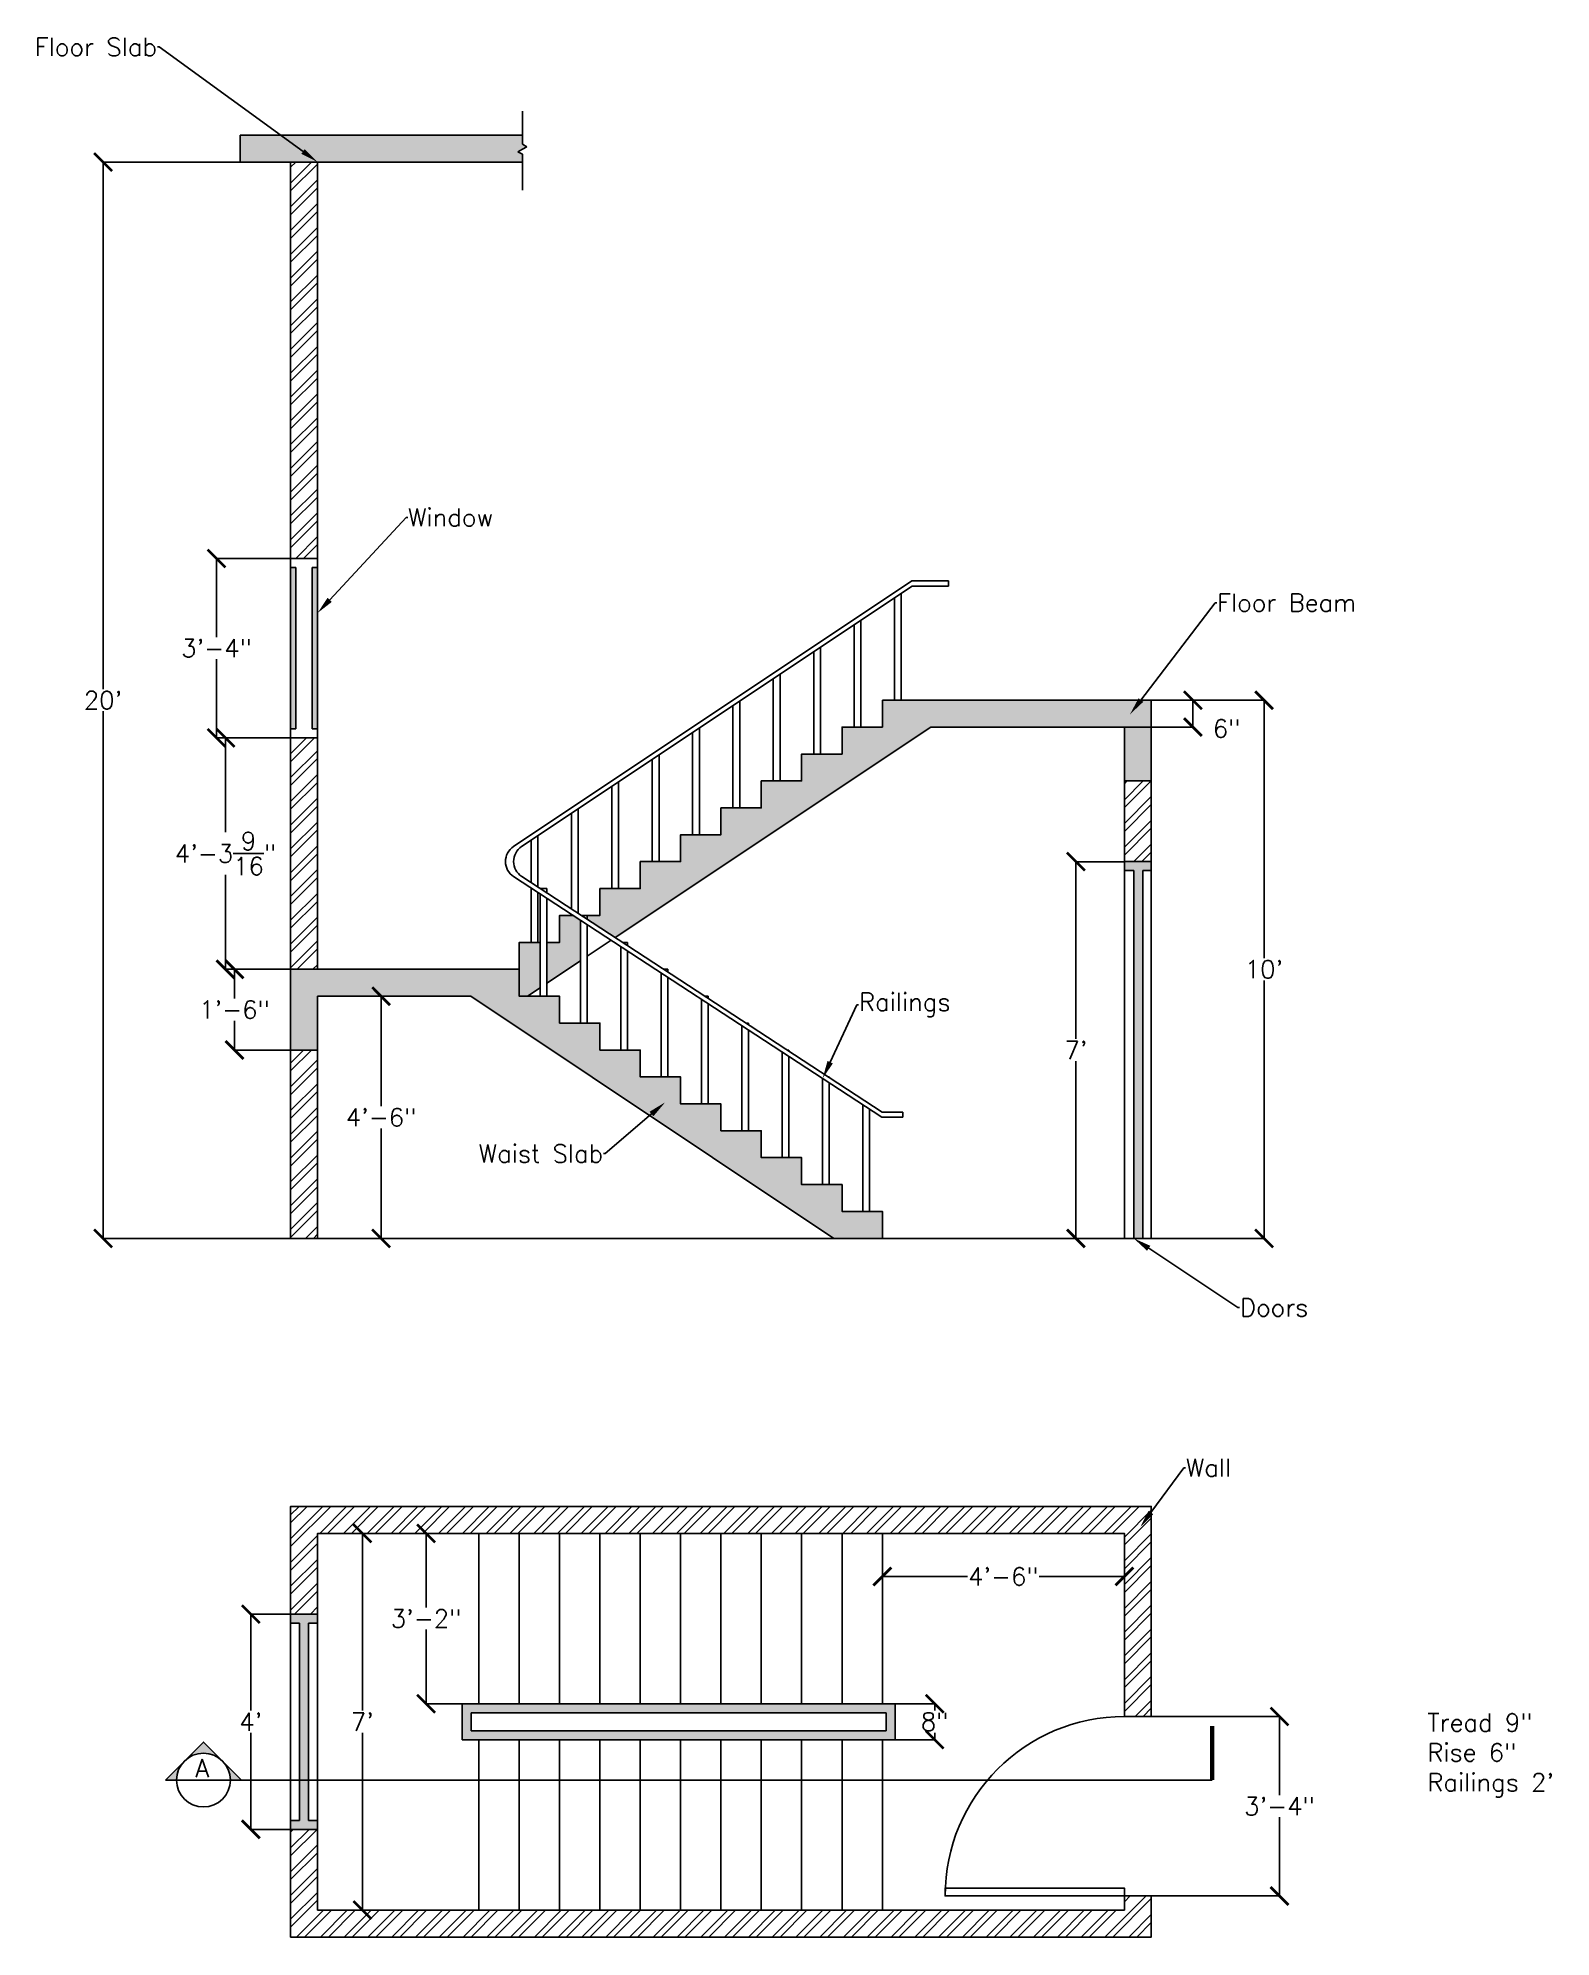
# Model space of a CAD drawing. Header units: inches. Extents: x -183 to 154, y -3 to 420.
import ezdxf
from ezdxf import colors
from ezdxf.entities.mleader import LeaderData, LeaderLine
from ezdxf.math import Vec2, Vec3

# ---------------------------------------------------------------- set-up
doc = ezdxf.new("R2010")
doc.units = ezdxf.units.IN
doc.header["$MEASUREMENT"] = 0
for name, color, linetype in [('Concrete', 3, 'Continuous'), ('Dim', 240, 'Continuous'), ('Leader', 30, 'Continuous'), ('Text', 65, 'Continuous'), ('Wall', 6, 'Continuous')]:
    doc.layers.add(name, color=color, linetype=linetype)
doc.styles.get("Standard").update_dxf_attribs({"font": 'simplex.shx', "height": 4})
doc.dimstyles.get("Standard").update_dxf_attribs({"dimtxt": 4, "dimasz": 4, "dimexe": 0.18, "dimexo": 0.0625, "dimgap": 0.09, "dimtad": 0, "dimtih": 1, "dimtoh": 1, "dimdec": 4, "dimzin": 0, "dimdsep": 46, "dimlunit": 4, "dimtxsty": 'Standard', "dimblk": 'ARCHTICK', "dimcen": 0.09, "dimadec": 0, "dimazin": 0, "dimtfac": 1, "dimtdec": 4, "dimtofl": 0, "dimtmove": 0, "dimatfit": 3, "dimfxl": 1, "dimtolj": 1, "dimtzin": 0, "dimarcsym": 0})

# ---------------------------------------------------------------- blocks, each defined once
blk = doc.blocks.new('*U2')
for p, q in [((0, 0), (0, -6)), ((40, 0), (40, -6))]:
    blk.add_line(p, q)
blk.add_lwpolyline([(0, 0), (0, 40), (1.75, 40), (1.75, 0)], close=True)
blk.add_arc((0, 0), 40, 0, 90)
blk = doc.blocks.new('_ArchTick')
at = {"color": 0, "linetype": 'ByBlock', "const_width": 0.15}
blk.add_lwpolyline([(-0.5, -0.5), (0.5, 0.5)], dxfattribs=at)
blk = doc.blocks.new('*D6')
at = {"layer": 'Defpoints', "color": 0, "transparency": 16777216}
for p in [(-120.67, 86.66), (-120.67, 2.66), (-110.66, 2.66)]:
    blk.add_point(p, dxfattribs=at)
at = {"layer": 'Dim', "color": 0, "lineweight": -2, "transparency": 16777216}
for p, q in [((-120.6, 86.66), (-110.48, 86.66)), ((-110.66, 86.66), (-110.66, 47.13)), ((-110.66, 2.66), (-110.66, 42.19)), ((-120.6, 2.66), (-110.48, 2.66))]:
    blk.add_line(p, q, dxfattribs=at)
at = {"layer": 'Dim', "color": 0, "lineweight": -2, "transparency": 16777216, "xscale": 4, "yscale": 4, "zscale": 4}
for p, rotation in [((-110.66, 86.66), 90), ((-110.66, 2.66), 270)]:
    blk.add_blockref('_ArchTick', p, dxfattribs=dict(at, rotation=rotation))
at = {"layer": 'Dim', "color": 0, "transparency": 16777216, "insert": (-110.66, 44.66), "char_height": 4, "attachment_point": 5}
blk.add_mtext("\\A1;7'", dxfattribs=at)
blk = doc.blocks.new('*D7')
at = {"layer": 'Defpoints', "color": 0, "transparency": 16777216}
for p in [(5.33, 86.66), (59.33, 86.66), (5.33, 77.05)]:
    blk.add_point(p, dxfattribs=at)
at = {"layer": 'Dim', "color": 0, "lineweight": -2, "transparency": 16777216}
for p, q in [((5.33, 86.59), (5.33, 76.87)), ((59.33, 86.59), (59.33, 76.87)), ((5.33, 77.05), (24.34, 77.05)), ((59.33, 77.05), (40.33, 77.05))]:
    blk.add_line(p, q, dxfattribs=at)
at = {"layer": 'Dim', "color": 0, "lineweight": -2, "transparency": 16777216, "xscale": 4, "yscale": 4, "zscale": 4, "rotation": 180}
blk.add_blockref('_ArchTick', (5.33, 77.05), dxfattribs=at)
at = {"layer": 'Dim', "color": 0, "lineweight": -2, "transparency": 16777216, "xscale": 4, "yscale": 4, "zscale": 4}
blk.add_blockref('_ArchTick', (59.33, 77.05), dxfattribs=at)
at = {"layer": 'Dim', "color": 0, "transparency": 16777216, "insert": (32.33, 77.05), "char_height": 4, "attachment_point": 5}
blk.add_mtext('\\A1;4\'-6"', dxfattribs=at)
blk = doc.blocks.new('*D8')
at = {"layer": 'Defpoints', "color": 0, "transparency": 16777216}
for p in [(65.33, 45.82), (93.92, 45.82), (65.33, 5.82)]:
    blk.add_point(p, dxfattribs=at)
at = {"layer": 'Dim', "color": 0, "lineweight": -2, "transparency": 16777216}
for p, q in [((65.4, 45.82), (94.1, 45.82)), ((93.92, 45.82), (93.92, 28.29)), ((93.92, 5.82), (93.92, 23.35)), ((65.4, 5.82), (94.1, 5.82))]:
    blk.add_line(p, q, dxfattribs=at)
at = {"layer": 'Dim', "color": 0, "lineweight": -2, "transparency": 16777216, "xscale": 4, "yscale": 4, "zscale": 4}
for p, rotation in [((93.92, 45.82), 90), ((93.92, 5.82), 270)]:
    blk.add_blockref('_ArchTick', p, dxfattribs=dict(at, rotation=rotation))
at = {"layer": 'Dim', "color": 0, "transparency": 16777216, "insert": (93.92, 25.82), "char_height": 4, "attachment_point": 5}
blk.add_mtext('\\A1;3\'-4"', dxfattribs=at)
blk = doc.blocks.new('*D9')
at = {"layer": 'Defpoints', "color": 0, "transparency": 16777216}
for p in [(8.17, 48.66), (8.17, 40.66), (17.01, 40.66)]:
    blk.add_point(p, dxfattribs=at)
at = {"layer": 'Dim', "color": 0, "lineweight": -2, "transparency": 16777216}
for p, q in [((8.24, 48.66), (17.19, 48.66)), ((17.01, 48.66), (17.01, 47.13)), ((8.24, 40.66), (17.19, 40.66)), ((17.01, 40.66), (17.01, 42.19))]:
    blk.add_line(p, q, dxfattribs=at)
at = {"layer": 'Dim', "color": 0, "lineweight": -2, "transparency": 16777216, "xscale": 4, "yscale": 4, "zscale": 4}
for p, rotation in [((17.01, 48.66), 90), ((17.01, 40.66), 270)]:
    blk.add_blockref('_ArchTick', p, dxfattribs=dict(at, rotation=rotation))
at = {"layer": 'Dim', "color": 0, "transparency": 16777216, "insert": (17.01, 44.66), "char_height": 4, "attachment_point": 5}
blk.add_mtext('\\A1;8"', dxfattribs=at)
blk = doc.blocks.new('*D10')
at = {"layer": 'Defpoints', "color": 0, "transparency": 16777216}
for p in [(-84.67, 86.66), (-96.45, 48.66), (-84.67, 48.66)]:
    blk.add_point(p, dxfattribs=at)
at = {"layer": 'Dim', "color": 0, "lineweight": -2, "transparency": 16777216}
for p, q in [((-84.73, 86.66), (-96.63, 86.66)), ((-96.45, 86.66), (-96.45, 70.13)), ((-96.45, 48.66), (-96.45, 65.19)), ((-84.73, 48.66), (-96.63, 48.66))]:
    blk.add_line(p, q, dxfattribs=at)
at = {"layer": 'Dim', "color": 0, "lineweight": -2, "transparency": 16777216, "xscale": 4, "yscale": 4, "zscale": 4}
for p, rotation in [((-96.45, 86.66), 90), ((-96.45, 48.66), 270)]:
    blk.add_blockref('_ArchTick', p, dxfattribs=dict(at, rotation=rotation))
at = {"layer": 'Dim', "color": 0, "transparency": 16777216, "insert": (-96.45, 67.66), "char_height": 4, "attachment_point": 5}
blk.add_mtext('\\A1;3\'-2"', dxfattribs=at)
blk = doc.blocks.new('*D11')
at = {"layer": 'Defpoints', "color": 0, "transparency": 16777216}
for p in [(-126.67, 68.66), (-135.54, 20.66), (-126.67, 20.66)]:
    blk.add_point(p, dxfattribs=at)
at = {"layer": 'Dim', "color": 0, "lineweight": -2, "transparency": 16777216}
for p, q in [((-126.73, 68.66), (-135.72, 68.66)), ((-135.54, 68.66), (-135.54, 47.13)), ((-135.54, 20.66), (-135.54, 42.19)), ((-126.73, 20.66), (-135.72, 20.66))]:
    blk.add_line(p, q, dxfattribs=at)
at = {"layer": 'Dim', "color": 0, "lineweight": -2, "transparency": 16777216, "xscale": 4, "yscale": 4, "zscale": 4}
for p, rotation in [((-135.54, 68.66), 90), ((-135.54, 20.66), 270)]:
    blk.add_blockref('_ArchTick', p, dxfattribs=dict(at, rotation=rotation))
at = {"layer": 'Dim', "color": 0, "transparency": 16777216, "insert": (-135.54, 44.66), "char_height": 4, "attachment_point": 5}
blk.add_mtext("\\A1;4'", dxfattribs=at)
blk = doc.blocks.new('*D12')
at = {"layer": 'Defpoints', "color": 0, "transparency": 16777216}
for p in [(65.33, 272.43), (65.33, 152.43), (90.48, 152.43)]:
    blk.add_point(p, dxfattribs=at)
at = {"layer": 'Dim', "color": 0, "lineweight": -2, "transparency": 16777216}
for p, q in [((65.4, 272.43), (90.66, 272.43)), ((90.48, 272.43), (90.48, 214.9)), ((90.48, 152.43), (90.48, 209.96)), ((65.4, 152.43), (90.66, 152.43))]:
    blk.add_line(p, q, dxfattribs=at)
at = {"layer": 'Dim', "color": 0, "lineweight": -2, "transparency": 16777216, "xscale": 4, "yscale": 4, "zscale": 4}
for p, rotation in [((90.48, 272.43), 90), ((90.48, 152.43), 270)]:
    blk.add_blockref('_ArchTick', p, dxfattribs=dict(at, rotation=rotation))
at = {"layer": 'Dim', "color": 0, "transparency": 16777216, "insert": (90.48, 212.43), "char_height": 4, "attachment_point": 5}
blk.add_mtext("\\A1;10'", dxfattribs=at)
blk = doc.blocks.new('*D13')
at = {"layer": 'Defpoints', "color": 0, "transparency": 16777216}
for p in [(59.33, 236.43), (48.51, 152.43), (59.33, 152.43)]:
    blk.add_point(p, dxfattribs=at)
at = {"layer": 'Dim', "color": 0, "lineweight": -2, "transparency": 16777216}
for p, q in [((59.27, 236.43), (48.33, 236.43)), ((48.51, 236.43), (48.51, 196.9)), ((48.51, 152.43), (48.51, 191.96)), ((59.27, 152.43), (48.33, 152.43))]:
    blk.add_line(p, q, dxfattribs=at)
at = {"layer": 'Dim', "color": 0, "lineweight": -2, "transparency": 16777216, "xscale": 4, "yscale": 4, "zscale": 4}
for p, rotation in [((48.51, 236.43), 90), ((48.51, 152.43), 270)]:
    blk.add_blockref('_ArchTick', p, dxfattribs=dict(at, rotation=rotation))
at = {"layer": 'Dim', "color": 0, "transparency": 16777216, "insert": (48.51, 194.43), "char_height": 4, "attachment_point": 5}
blk.add_mtext("\\A1;7'", dxfattribs=at)
blk = doc.blocks.new('*D14')
at = {"layer": 'Defpoints', "color": 0, "transparency": 16777216}
for p in [(-120.67, 206.43), (-106.48, 206.43), (-120.67, 152.43)]:
    blk.add_point(p, dxfattribs=at)
at = {"layer": 'Dim', "color": 0, "lineweight": -2, "transparency": 16777216}
for p, q in [((-120.6, 206.43), (-106.3, 206.43)), ((-106.48, 206.43), (-106.48, 181.9)), ((-106.48, 152.43), (-106.48, 176.96)), ((-120.6, 152.43), (-106.3, 152.43))]:
    blk.add_line(p, q, dxfattribs=at)
at = {"layer": 'Dim', "color": 0, "lineweight": -2, "transparency": 16777216, "xscale": 4, "yscale": 4, "zscale": 4}
for p, rotation in [((-106.48, 206.43), 90), ((-106.48, 152.43), 270)]:
    blk.add_blockref('_ArchTick', p, dxfattribs=dict(at, rotation=rotation))
at = {"layer": 'Dim', "color": 0, "transparency": 16777216, "insert": (-106.48, 179.43), "char_height": 4, "attachment_point": 5}
blk.add_mtext('\\A1;4\'-6"', dxfattribs=at)
blk = doc.blocks.new('*D15')
at = {"layer": 'Defpoints', "color": 0, "transparency": 16777216}
for p in [(-126.67, 212.43), (-139.19, 194.43), (-126.67, 194.43)]:
    blk.add_point(p, dxfattribs=at)
at = {"layer": 'Dim', "color": 0, "lineweight": -2, "transparency": 16777216}
for p, q in [((-126.73, 212.43), (-139.37, 212.43)), ((-139.19, 212.43), (-139.19, 205.9)), ((-139.19, 194.43), (-139.19, 200.96)), ((-126.73, 194.43), (-139.37, 194.43))]:
    blk.add_line(p, q, dxfattribs=at)
at = {"layer": 'Dim', "color": 0, "lineweight": -2, "transparency": 16777216, "xscale": 4, "yscale": 4, "zscale": 4}
for p, rotation in [((-139.19, 212.43), 90), ((-139.19, 194.43), 270)]:
    blk.add_blockref('_ArchTick', p, dxfattribs=dict(at, rotation=rotation))
at = {"layer": 'Dim', "color": 0, "transparency": 16777216, "insert": (-139.19, 203.43), "char_height": 4, "attachment_point": 5}
blk.add_mtext('\\A1;1\'-6"', dxfattribs=at)
blk = doc.blocks.new('*D16')
at = {"layer": 'Defpoints', "color": 0, "transparency": 16777216}
for p in [(59.33, 272.43), (74.61, 272.43), (59.33, 266.43)]:
    blk.add_point(p, dxfattribs=at)
at = {"layer": 'Dim', "color": 0, "lineweight": -2, "transparency": 16777216}
for p, q in [((59.4, 272.43), (74.79, 272.43)), ((74.61, 266.43), (74.61, 272.43)), ((59.4, 266.43), (74.79, 266.43))]:
    blk.add_line(p, q, dxfattribs=at)
at = {"layer": 'Dim', "color": 0, "lineweight": -2, "transparency": 16777216, "xscale": 4, "yscale": 4, "zscale": 4}
for p, rotation in [((74.61, 272.43), 90), ((74.61, 266.43), 270)]:
    blk.add_blockref('_ArchTick', p, dxfattribs=dict(at, rotation=rotation))
at = {"layer": 'Dim', "color": 0, "transparency": 16777216, "insert": (82.14, 266.11), "char_height": 4, "attachment_point": 5}
blk.add_mtext('\\A1;6"', dxfattribs=at)
blk = doc.blocks.new('*D17')
at = {"layer": 'Defpoints', "color": 0, "transparency": 16777216}
for p in [(-141.19, 264.03), (-126.67, 264.03), (-126.67, 212.43)]:
    blk.add_point(p, dxfattribs=at)
at = {"layer": 'Dim', "color": 0, "lineweight": -2, "transparency": 16777216}
for p, q in [((-126.73, 264.03), (-141.37, 264.03)), ((-141.19, 264.03), (-141.19, 242.99)), ((-141.19, 212.43), (-141.19, 233.47)), ((-126.73, 212.43), (-141.37, 212.43))]:
    blk.add_line(p, q, dxfattribs=at)
at = {"layer": 'Dim', "color": 0, "lineweight": -2, "transparency": 16777216, "xscale": 4, "yscale": 4, "zscale": 4}
for p, rotation in [((-141.19, 264.03), 90), ((-141.19, 212.43), 270)]:
    blk.add_blockref('_ArchTick', p, dxfattribs=dict(at, rotation=rotation))
at = {"layer": 'Dim', "color": 0, "transparency": 16777216, "insert": (-141.19, 238.23), "char_height": 4, "attachment_point": 5}
blk.add_mtext('\\A1;4\'-3{\\H1x;\\S9/16;}"', dxfattribs=at)
blk = doc.blocks.new('*D18')
at = {"layer": 'Defpoints', "color": 0, "transparency": 16777216}
for p in [(-143.19, 304.03), (-126.67, 304.03), (-126.67, 264.03)]:
    blk.add_point(p, dxfattribs=at)
at = {"layer": 'Dim', "color": 0, "lineweight": -2, "transparency": 16777216}
for p, q in [((-126.73, 304.03), (-143.37, 304.03)), ((-143.19, 304.03), (-143.19, 286.5)), ((-143.19, 264.03), (-143.19, 281.56)), ((-126.73, 264.03), (-143.37, 264.03))]:
    blk.add_line(p, q, dxfattribs=at)
at = {"layer": 'Dim', "color": 0, "lineweight": -2, "transparency": 16777216, "xscale": 4, "yscale": 4, "zscale": 4}
for p, rotation in [((-143.19, 304.03), 90), ((-143.19, 264.03), 270)]:
    blk.add_blockref('_ArchTick', p, dxfattribs=dict(at, rotation=rotation))
at = {"layer": 'Dim', "color": 0, "transparency": 16777216, "insert": (-143.19, 284.03), "char_height": 4, "attachment_point": 5}
blk.add_mtext('\\A1;3\'-4"', dxfattribs=at)
blk = doc.blocks.new('*D19')
at = {"layer": 'Defpoints', "color": 0, "transparency": 16777216}
for p in [(-168.51, 392.43), (-126.67, 392.43), (-126.67, 152.43)]:
    blk.add_point(p, dxfattribs=at)
at = {"layer": 'Dim', "color": 0, "lineweight": -2, "transparency": 16777216}
for p, q in [((-126.73, 392.43), (-168.69, 392.43)), ((-168.51, 392.43), (-168.51, 274.9)), ((-168.51, 152.43), (-168.51, 269.96)), ((-126.73, 152.43), (-168.69, 152.43))]:
    blk.add_line(p, q, dxfattribs=at)
at = {"layer": 'Dim', "color": 0, "lineweight": -2, "transparency": 16777216, "xscale": 4, "yscale": 4, "zscale": 4}
for p, rotation in [((-168.51, 392.43), 90), ((-168.51, 152.43), 270)]:
    blk.add_blockref('_ArchTick', p, dxfattribs=dict(at, rotation=rotation))
at = {"layer": 'Dim', "color": 0, "transparency": 16777216, "insert": (-168.51, 272.43), "char_height": 4, "attachment_point": 5}
blk.add_mtext("\\A1;20'", dxfattribs=at)

msp = doc.modelspace()

# ---------------------------------------------------------------- hatches: boundary and pattern name
h = msp.add_hatch(color=256)
h.dxf.hatch_style = 1
h.paths.add_polyline_path([(-125.47332, 302.0273), (-126.66707, 302.0273), (-126.66707, 266.0273), (-125.47332, 266.0273)])
h.paths.add_polyline_path([(-120.66707, 302.0273), (-121.86082, 302.0273), (-121.86082, 266.0273), (-120.66707, 266.0273)])
h.paths.add_polyline_path([(63.41246, 234.43358), (65.33293, 234.43358), (65.33293, 236.43358), (59.33293, 236.43358), (59.33293, 234.43358), (61.41246, 234.43358), (61.41246, 152.43358), (63.41246, 152.43358)])
h = msp.add_hatch(color=256)
h.dxf.hatch_style = 1
h.paths.add_polyline_path([(-120.66707, 68.65689), (-126.66707, 68.65689), (-126.66707, 66.65689), (-124.66707, 66.65689), (-124.66707, 22.65689), (-126.66707, 22.65689), (-126.66707, 20.65689), (-120.66707, 20.65689), (-120.66707, 22.65689), (-122.66707, 22.65689), (-122.66707, 66.65689), (-120.66707, 66.65689)])
h.paths.add_polyline_path([(8.1747, 48.65689), (-88.3738, 48.65689), (-88.3738, 40.65689), (8.1747, 40.65689)])
h.paths.add_polyline_path([(-86.3738, 46.65689), (6.1747, 46.65689), (6.1747, 42.65689), (-86.3738, 42.65689)], flags=16)
h = msp.add_hatch(color=256)
h.dxf.hatch_style = 1
h.paths.add_polyline_path([(-154.59989, 31.65518), (-152.11461, 31.65518, -0.198912367), (-150.35725, 35.89782)])
h.paths.add_polyline_path([(-141.87197, 35.89782), (-146.11461, 40.14046), (-150.35725, 35.89782, -0.414213562)])
h.paths.add_polyline_path([(-141.87197, 35.89782, -0.198912367), (-140.11461, 31.65518), (-137.62932, 31.65518)])
at = {"layer": 'Concrete'}
h = msp.add_hatch(dxfattribs=at)
h.set_pattern_fill('AR-CONC', color=256, scale=1.6)
h.paths.add_polyline_path([(-75.66707, 212.43358), (-84.66707, 212.43358), (-120.66707, 212.43358), (-126.66707, 212.43358), (-126.66707, 194.43358), (-120.66707, 194.43358), (-120.66707, 206.43358), (-86.48372, 206.43358), (-5.48372, 152.43358), (5.33293, 152.43358), (5.33293, 158.43358), (-3.66707, 158.43358), (-3.66707, 164.43358), (-12.66707, 164.43358), (-12.66707, 170.43358), (-21.66707, 170.43358), (-21.66707, 176.43358), (-30.66707, 176.43358), (-30.66707, 182.43358), (-39.66707, 182.43358), (-39.66707, 188.43358), (-48.66707, 188.43358), (-48.66707, 194.43358), (-57.66707, 194.43358), (-57.66707, 200.43358), (-66.66707, 200.43358), (-66.66707, 206.43358), (-75.66707, 206.43358)])
h.paths.add_polyline_path([(16.14959, 266.43358), (59.33293, 266.43358), (59.33293, 254.43358), (65.33293, 254.43358), (65.33293, 272.43358), (5.33293, 272.43358), (5.33293, 266.43358), (-3.66707, 266.43358), (-3.66707, 260.43358), (-12.66707, 260.43358), (-12.66707, 254.43358), (-21.66707, 254.43358), (-21.66707, 248.43358), (-30.66707, 248.43358), (-30.66707, 242.43358), (-39.66707, 242.43358), (-39.66707, 236.43358), (-48.66707, 236.43358), (-48.66707, 230.43358), (-57.66707, 230.43358), (-57.66707, 224.43358), (-60.49814, 224.43358), (-60.49814, 223.57643), (-54.25341, 219.49824)])
h.paths.add_polyline_path([(-61.99814, 223.36167), (-63.6395, 224.43358), (-66.66707, 224.43358), (-66.66707, 218.43358), (-69.49814, 218.43358), (-69.49814, 209.33509), (-61.99814, 214.33509)])
h.paths.add_polyline_path([(-70.99814, 218.43358), (-75.66707, 218.43358), (-75.66707, 212.43358), (-75.66707, 206.43358), (-73.85041, 206.43358), (-70.99814, 208.33509)])
h.paths.add_polyline_path([(-74.95678, 395.27189), (-73.949, 395.83258), (-74.95678, 396.39326), (-74.95678, 398.43358), (-137.91699, 398.43358), (-137.91699, 392.43358), (-74.95678, 392.43358), (-74.95678, 394.15053), (-75.96457, 394.71121)])
at = {"layer": 'Wall'}
h = msp.add_hatch(dxfattribs=at)
h.set_pattern_fill('ANSI32', color=256, scale=10)
h.paths.add_polyline_path([(-120.66707, 392.43358), (-126.66707, 392.43358), (-126.66707, 304.0273), (-120.66707, 304.0273)])
h.paths.add_polyline_path([(-120.66707, 264.0273), (-126.66707, 264.0273), (-126.66707, 212.43358), (-120.66707, 212.43358)])
h.paths.add_polyline_path([(-120.66707, 194.43358), (-126.66707, 194.43358), (-126.66707, 152.43358), (-120.66707, 152.43358)])
h.paths.add_polyline_path([(65.33293, 254.43358), (59.33293, 254.43358), (59.33293, 236.43358), (65.33293, 236.43358)])
h = msp.add_hatch(dxfattribs=at)
h.set_pattern_fill('ANSI32', color=256, scale=10)
h.paths.add_polyline_path([(65.33293, 92.65689), (-126.66707, 92.65689), (-126.66707, 68.65689), (-120.66707, 68.65689), (-120.66707, 86.65689), (59.33293, 86.65689), (59.33293, 45.82311), (65.33293, 45.82311)])
h.paths.add_polyline_path([(-120.66707, 20.65689), (-126.66707, 20.65689), (-126.66707, -3.34311), (65.33293, -3.34311), (65.33293, 5.82311), (59.33293, 5.82311), (59.33293, 2.65689), (-120.66707, 2.65689)])

# ---------------------------------------------------------------- linework, layer by layer
for p, q in [((-74.95678, 403.76481), (-74.95678, 396.39326)), ((-74.95678, 398.43358), (-137.91699, 398.43358)), ((-137.91699, 398.43358), (-137.91699, 392.43358)), ((-75.96457, 394.71121), (-74.95678, 395.27189)), ((-74.95678, 394.15053), (-75.96457, 394.71121)), ((-74.95678, 396.39326), (-73.949, 395.83258)), ((-73.949, 395.83258), (-74.95678, 395.27189)), ((-74.95678, 394.15053), (-74.95678, 386.12368)), ((-74.95678, 392.43358), (-137.91699, 392.43358)), ((-126.66707, 152.43358), (-126.66707, 392.43358)), ((-120.66707, 212.43358), (-120.66707, 392.43358)), ((-126.66707, 304.0273), (-120.66707, 304.0273)), ((-126.66707, 302.0273), (-125.47332, 302.0273)), ((-125.47332, 302.0273), (-125.47332, 266.0273)), ((-121.86082, 302.0273), (-121.86082, 266.0273)), ((-121.86082, 302.0273), (-120.66707, 302.0273)), ((11.90994, 299.03353), (-76.95819, 239.78811)), ((11.96317, 297.86717), (-75.14251, 239.79672)), ((11.90994, 299.03353), (20.10322, 299.03353)), ((11.96317, 297.86717), (20.10322, 297.86717)), ((20.10322, 297.86717), (20.10322, 299.03353)), ((8.01, 295.23173), (8.01, 272.43358)), ((9.51, 272.43358), (9.51, 296.23173)), ((-0.99, 289.23173), (-0.99, 266.43358)), ((0.51, 266.43358), (0.51, 290.23173)), ((-8.49, 260.43358), (-8.49, 284.23173)), ((-9.99, 283.23173), (-9.99, 260.43358)), ((-18.99, 277.23173), (-18.99, 254.43358)), ((-17.49, 254.43358), (-17.49, 278.23173)), ((-27.99, 271.23173), (-27.99, 248.43358)), ((-26.49, 248.43358), (-26.49, 272.23173)), ((5.33293, 272.43358), (65.33293, 272.43358)), ((65.33293, 152.43358), (65.33293, 272.43358)), ((65.33293, 272.43358), (65.33293, 254.43358)), ((-126.66707, 266.0273), (-125.47332, 266.0273)), ((-126.66707, 264.0273), (-120.66707, 264.0273)), ((-121.86082, 266.0273), (-120.66707, 266.0273)), ((-54.25341, 219.49824), (16.14959, 266.43358)), ((-36.99, 265.23173), (-36.99, 242.43358)), ((-35.49, 242.43358), (-35.49, 266.23173)), ((59.33293, 266.43358), (16.14959, 266.43358)), ((59.33293, 152.43358), (59.33293, 266.43358)), ((59.33293, 254.43358), (59.33293, 266.43358)), ((-45.99, 259.23173), (-45.99, 236.43358)), ((-44.49, 236.43358), (-44.49, 260.23173)), ((-53.49, 230.43358), (-53.49, 254.23173)), ((65.33293, 254.43358), (59.33293, 254.43358)), ((-54.99, 253.23173), (-54.99, 230.43358)), ((-63.99, 247.23173), (-63.99, 225.85683)), ((-62.49, 224.87724), (-62.49, 248.23173)), ((-71.49, 230.75479), (-71.49, 242.23173)), ((-72.99, 241.23173), (-72.99, 231.73438)), ((5.17882, 179.491), (-76.92655, 233.11083)), ((5.28997, 180.61277), (-75.11086, 233.11944)), ((59.33293, 236.43358), (65.33293, 236.43358)), ((59.33293, 234.43358), (61.41246, 234.43358)), ((61.41246, 152.43358), (61.41246, 234.43358)), ((63.41246, 152.43358), (63.41246, 234.43358)), ((63.41246, 234.43358), (65.33293, 234.43358)), ((-72.99, 230.54002), (-72.99, 218.43358)), ((-71.49, 218.43358), (-71.49, 229.56043)), ((-69.49814, 230.43358), (-70.99814, 230.43358)), ((-70.99814, 229.23922), (-70.99814, 206.43358)), ((-69.49814, 229.45398), (-69.49814, 230.43358)), ((-69.49814, 206.43358), (-69.49814, 228.25963)), ((-63.99, 224.66247), (-63.99, 224.43358)), ((-60.49814, 224.43358), (-61.81064, 224.43358)), ((-60.49814, 223.57643), (-60.49814, 224.43358)), ((-61.99814, 223.36167), (-61.99814, 200.43358)), ((-60.49814, 200.43358), (-60.49814, 222.38208)), ((-60.49814, 215.33509), (-55.15842, 218.89491)), ((-52.99814, 217.48412), (-52.99814, 194.43358)), ((-51.49814, 218.43358), (-52.62314, 218.43358)), ((-51.49814, 217.69888), (-51.49814, 218.43358)), ((-51.49814, 194.43358), (-51.49814, 216.50452)), ((-120.66707, 212.43358), (-126.66707, 212.43358)), ((-126.66707, 212.43358), (-126.66707, 194.43358)), ((-84.66707, 212.43358), (-120.66707, 212.43358)), ((-69.49814, 209.33509), (-61.99814, 214.33509)), ((-42.49814, 212.43358), (-43.43564, 212.43358)), ((-42.49814, 211.82133), (-42.49814, 212.43358)), ((-73.85041, 206.43358), (-70.99814, 208.33509)), ((-43.99814, 211.60657), (-43.99814, 188.43358)), ((-42.49814, 188.43358), (-42.49814, 210.62697)), ((-120.66707, 152.43358), (-120.66707, 206.43358)), ((-120.66707, 194.43358), (-120.66707, 206.43358)), ((-120.66707, 206.43358), (-86.48372, 206.43358)), ((-5.48372, 152.43358), (-86.48372, 206.43358)), ((-34.99814, 205.72901), (-34.99814, 182.43358)), ((-33.49814, 206.43358), (-34.24814, 206.43358)), ((-33.49814, 205.94378), (-33.49814, 206.43358)), ((-33.49814, 182.43358), (-33.49814, 204.74942)), ((-25.99814, 199.85146), (-25.99814, 176.43358)), ((-24.49814, 200.43358), (-25.06064, 200.43358)), ((-24.49814, 200.06623), (-24.49814, 200.43358)), ((-24.49814, 176.43358), (-24.49814, 198.87187)), ((-126.66707, 194.43358), (-120.66707, 194.43358)), ((-16.99814, 193.97391), (-16.99814, 170.43358)), ((-15.49814, 194.43358), (-15.87314, 194.43358)), ((-15.49814, 194.18868), (-15.49814, 194.43358)), ((-15.49814, 170.43358), (-15.49814, 192.99432)), ((-7.99814, 188.09636), (-7.99814, 164.43358)), ((-6.49814, 188.43358), (-6.68564, 188.43358)), ((-6.49814, 188.31113), (-6.49814, 188.43358)), ((-6.49814, 164.43358), (-6.49814, 187.11677)), ((1.00186, 182.21881), (1.00186, 158.43358)), ((2.50186, 158.43358), (2.50186, 181.23922)), ((9.90743, 179.491), (5.17882, 179.491)), ((5.28997, 180.61277), (9.90743, 180.61277)), ((9.90743, 180.61277), (9.90743, 179.491)), ((-126.66707, 152.43358), (65.33293, 152.43358)), ((-84.66707, 48.65689), (-84.66707, 86.65689)), ((-75.66707, 48.65689), (-75.66707, 86.65689)), ((-66.66707, 48.65689), (-66.66707, 86.65689)), ((-57.66707, 48.65689), (-57.66707, 86.65689)), ((-48.66707, 48.65689), (-48.66707, 86.65689)), ((-39.66707, 48.65689), (-39.66707, 86.65689)), ((-30.66707, 48.65689), (-30.66707, 86.65689)), ((-21.66707, 48.65689), (-21.66707, 86.65689)), ((-12.66707, 48.65689), (-12.66707, 86.65689)), ((-3.66707, 48.65689), (-3.66707, 86.65689)), ((5.33293, 48.65689), (5.33293, 86.65689)), ((-126.66707, 68.65689), (-120.66707, 68.65689)), ((-126.66707, 66.65689), (-124.66707, 66.65689)), ((-124.66707, 66.65689), (-124.66707, 22.65689)), ((-122.66707, 66.65689), (-122.66707, 22.65689)), ((-122.66707, 66.65689), (-120.66707, 66.65689)), ((-88.3738, 48.65689), (8.1747, 48.65689)), ((-88.3738, 48.65689), (-88.3738, 40.65689)), ((-86.3738, 46.65689), (6.1747, 46.65689)), ((-86.3738, 46.65689), (-86.3738, 42.65689)), ((6.1747, 46.65689), (6.1747, 42.65689)), ((8.1747, 48.65689), (8.1747, 40.65689)), ((-86.3738, 42.65689), (6.1747, 42.65689)), ((-88.3738, 40.65689), (8.1747, 40.65689)), ((-84.66707, 2.65689), (-84.66707, 40.65689)), ((-75.66707, 2.65689), (-75.66707, 40.65689)), ((-66.66707, 2.65689), (-66.66707, 40.65689)), ((-57.66707, 2.65689), (-57.66707, 40.65689)), ((-48.66707, 2.65689), (-48.66707, 40.65689)), ((-39.66707, 2.65689), (-39.66707, 40.65689)), ((-30.66707, 2.65689), (-30.66707, 40.65689)), ((-21.66707, 2.65689), (-21.66707, 40.65689)), ((-12.66707, 2.65689), (-12.66707, 40.65689)), ((-3.66707, 2.65689), (-3.66707, 40.65689)), ((5.33293, 2.65689), (5.33293, 40.65689)), ((-154.59989, 31.65518), (-137.62932, 31.65518)), ((-140.11461, 31.65518), (78.88437, 31.65518)), ((-126.66707, 22.65689), (-124.66707, 22.65689)), ((-122.66707, 22.65689), (-120.66707, 22.65689)), ((-126.66707, 20.65689), (-120.66707, 20.65689))]:
    msp.add_line(p, q)
for points in [[(5.33293, 272.43358), (5.33293, 266.43358), (-3.66707, 266.43358), (-3.66707, 260.43358), (-12.66707, 260.43358), (-12.66707, 254.43358), (-21.66707, 254.43358), (-21.66707, 248.43358), (-30.66707, 248.43358), (-30.66707, 242.43358), (-39.66707, 242.43358), (-39.66707, 236.43358), (-48.66707, 236.43358), (-48.66707, 230.43358), (-57.66707, 230.43358), (-57.66707, 224.43358), (-61.81064, 224.43358)], [(-63.6395, 224.43358), (-66.66707, 224.43358), (-66.66707, 218.43358), (-69.49814, 218.43358)], [(-70.99814, 218.43358), (-75.66707, 218.43358), (-75.66707, 212.43358), (-84.66707, 212.43358)], [(5.33293, 152.43358), (5.33293, 158.43358), (-3.66707, 158.43358), (-3.66707, 164.43358), (-12.66707, 164.43358), (-12.66707, 170.43358), (-21.66707, 170.43358), (-21.66707, 176.43358), (-30.66707, 176.43358), (-30.66707, 182.43358), (-39.66707, 182.43358), (-39.66707, 188.43358), (-48.66707, 188.43358), (-48.66707, 194.43358), (-57.66707, 194.43358), (-57.66707, 200.43358), (-66.66707, 200.43358), (-66.66707, 206.43358), (-75.66707, 206.43358), (-75.66707, 212.43358), (-84.66707, 212.43358)], [(65.33293, 5.82311), (65.33293, -3.34311), (-126.66707, -3.34311), (-126.66707, 92.65689), (65.33293, 92.65689), (65.33293, 45.82311)], [(59.33293, 7.57311), (59.33293, 2.65689), (-120.66707, 2.65689), (-120.66707, 86.65689), (59.33293, 86.65689), (59.33293, 45.82311)], [(-137.62932, 31.65518), (-146.11461, 40.14046), (-154.59989, 31.65518)]]:
    msp.add_lwpolyline(points)
for points in [[(-43.69099, 66.72482, 0, 0, 0), (0.21989, 66.72482, 3, 0, 0), (11.41939, 66.72482, 0, 0, 0)], [(10.05498, 22.743, 0, 0, 0), (-33.8559, 22.743, 3, 0, 0), (-45.0554, 22.743, 0, 0, 0)]]:
    msp.add_lwpolyline(points, format="xyseb")
at = {"const_width": 1}
msp.add_lwpolyline([(78.88437, 31.65518), (78.88437, 43.69131)], dxfattribs=at)
msp.add_circle((-146.11461, 31.65518), 6)
for centre in [(-74.73939, 236.45991), (-72.92371, 236.46852)]:
    msp.add_arc(centre, 4, 123.6900675, 236.8530042)

# ---------------------------------------------------------------- block references
at = {"rotation": 90}
msp.add_blockref('*U2', (59.33293, 5.82311), dxfattribs=at)

# ---------------------------------------------------------------- texts
at = {"insert": (-147.92645, 36.31209), "char_height": 4, "attachment_point": 1}
msp.add_mtext_dynamic_manual_height_columns('A', width=4.9301538, gutter_width=1, heights=[0], dxfattribs=at)
at = {"layer": 'Text', "insert": (126.89571, 46.47698), "char_height": 4, "attachment_point": 1}
msp.add_mtext_dynamic_manual_height_columns('Tread 9"\\PRise 6"\\PRailings 2\'', width=61.3105832, gutter_width=20, heights=[0], dxfattribs=at)

# ---------------------------------------------------------------- dimensions: what is measured, and where the dimension line sits
at = {"layer": 'Dim'}
for base, p1, p2, picture, middle in [((-168.50671, 392.43358), (-126.66707, 152.43358), (-126.66707, 392.43358), '*D19', (-168.50671, 272.43358)), ((-143.19462, 304.0273), (-126.66707, 264.0273), (-126.66707, 304.0273), '*D18', (-143.19462, 284.0273)), ((-141.19462, 264.0273), (-126.66707, 212.43358), (-126.66707, 264.0273), '*D17', (-141.19462, 238.23044)), ((48.51412, 152.43358), (59.33293, 236.43358), (59.33293, 152.43358), '*D13', (48.51412, 194.43358)), ((-139.19462, 194.43358), (-126.66707, 212.43358), (-126.66707, 194.43358), '*D15', (-139.19462, 203.43358)), ((-106.48054, 206.43358), (-120.66707, 152.43358), (-120.66707, 206.43358), '*D14', (-106.48054, 179.43358)), ((-110.65936, 2.65689), (-120.66707, 86.65689), (-120.66707, 2.65689), '*D6', (-110.65936, 44.65689)), ((-96.44546, 48.65689), (-84.66707, 86.65689), (-84.66707, 48.65689), '*D10', (-96.44546, 67.65689)), ((-135.53763, 20.65689), (-126.66707, 68.65689), (-126.66707, 20.65689), '*D11', (-135.53763, 44.65689)), ((17.0068, 40.65689), (8.1747, 48.65689), (8.1747, 40.65689), '*D9', (17.0068, 44.65689)), ((93.9164, 45.82311), (65.33293, 5.82311), (65.33293, 45.82311), '*D8', (93.9164, 25.82311))]:
    dim = msp.add_linear_dim(base=base, p1=p1, p2=p2, angle=90, dimstyle='Standard', dxfattribs=at)
    dim.commit()
    dim.dimension.update_dxf_attribs({"geometry": picture, "text_midpoint": middle})
dim = msp.add_linear_dim(base=(74.611, 272.43358), p1=(59.33293, 266.43358), p2=(59.33293, 272.43358), angle=90, dimstyle='Standard', override={"dimtmove": 2}, dxfattribs=at)
dim.commit()
dim.dimension.update_dxf_attribs({"geometry": '*D16', "text_midpoint": (82.14391, 266.10896), "dimtype": 160})
dim = msp.add_linear_dim(base=(90.48392, 152.43358), p1=(65.33293, 272.43358), p2=(65.33293, 152.43358), angle=90, dimstyle='Standard', dxfattribs=at)
dim.commit()
dim.dimension.update_dxf_attribs({"geometry": '*D12', "text_midpoint": (90.48392, 212.43358), "dimtype": 160})
dim = msp.add_linear_dim(base=(5.33293, 77.05136), p1=(59.33293, 86.65689), p2=(5.33293, 86.65689), dimstyle='Standard', dxfattribs=at)
dim.commit()
dim.dimension.update_dxf_attribs({"geometry": '*D7', "text_midpoint": (32.33293, 77.05136)})

# ---------------------------------------------------------------- leaders
at = {"layer": 'Leader'}
ml = msp.add_multileader_mtext('Standard', dxfattribs=at)
ml.set_content('Floor Slab', color=256)
ml.set_leader_properties()
ml.build(insert=Vec2(0, 0))
ml.multileader.update_dxf_attribs({"dogleg_length": 0.36})
ctx = ml.context
ctx.base_point, ctx.landing_gap_size, ctx.plane_origin = Vec3(-186.06931, 418.08949), 0.09, Vec3(-120.66707, 392.43358)
ctx.text_align_type = 2
notes = []
notes.append((ctx, [(0, (1, 1, 0), (-156.0055, 418.08949), (-1, 0), 0.36, [(0, [(-120.66707, 392.43358)], 0, [])])]))
ctx.mtext.insert, ctx.mtext.alignment, ctx.mtext.flow_direction = Vec3(-156.4555, 420.08949), 3, 5
ml = msp.add_multileader_mtext('Standard', dxfattribs=at)
ml.set_content('Window', color=256)
ml.set_leader_properties()
ml.build(insert=Vec2(0, 0))
ml.multileader.update_dxf_attribs({"dogleg_length": 0.36})
ctx = ml.context
ctx.base_point, ctx.landing_gap_size, ctx.plane_origin = Vec3(-100.5508, 313.20352), 0.09, Vec3(-120.66707, 291.86841)
notes.append((ctx, [(0, (1, 1, 0), (-100.9108, 313.20352), (1, 0), 0.36, [(0, [(-120.66707, 291.86841)], 0, [])])]))
ctx.mtext.insert, ctx.mtext.flow_direction = Vec3(-100.4608, 315.20352), 5
ml = msp.add_multileader_mtext('Standard', dxfattribs=at)
ml.set_content('Floor Beam', color=256)
ml.set_leader_properties()
ml.build(insert=Vec2(0, 0))
ml.multileader.update_dxf_attribs({"dogleg_length": 0.36})
ctx = ml.context
ctx.base_point, ctx.landing_gap_size, ctx.plane_origin = Vec3(79.93424, 294.17427), 0.09, Vec3(60.58451, 269.29112)
notes.append((ctx, [(0, (1, 1, 0), (79.57424, 294.17427), (1, 0), 0.36, [(0, [(60.58451, 269.29112)], 0, [])])]))
ctx.mtext.insert, ctx.mtext.flow_direction = Vec3(80.02424, 296.17427), 5
ml = msp.add_multileader_mtext('Standard', dxfattribs=at)
ml.set_content('Railings', color=256)
ml.set_leader_properties()
ml.build(insert=Vec2(0, 0))
ml.multileader.update_dxf_attribs({"dogleg_length": 0.36})
ctx = ml.context
ctx.base_point, ctx.landing_gap_size, ctx.plane_origin = Vec3(0.03164, 204.48112), 0.09, Vec3(-7.99814, 188.09636)
notes.append((ctx, [(0, (1, 1, 0), (-0.32836, 204.48112), (1, 0), 0.36, [(0, [(-7.99814, 188.09636)], 0, [])])]))
ctx.mtext.insert, ctx.mtext.flow_direction = Vec3(0.12164, 207.14779), 5
ml = msp.add_multileader_mtext('Standard', dxfattribs=at)
ml.set_content('Waist Slab', color=256)
ml.set_leader_properties()
ml.build(insert=Vec2(0, 0))
ml.multileader.update_dxf_attribs({"dogleg_length": 0.36})
ctx = ml.context
ctx.base_point, ctx.landing_gap_size, ctx.plane_origin = Vec3(-87.49769, 171.3357), 0.09, Vec3(-43.1274, 182.76873)
ctx.text_align_type = 2
notes.append((ctx, [(0, (1, 1, 0), (-56.4815, 171.3357), (-1, 0), 0.36, [(0, [(-43.1274, 182.76873)], 0, [])])]))
ctx.mtext.insert, ctx.mtext.alignment, ctx.mtext.flow_direction = Vec3(-56.9315, 173.3357), 3, 5
ml = msp.add_multileader_mtext('Standard', dxfattribs=at)
ml.set_content('Doors', color=256)
ml.set_leader_properties()
ml.build(insert=Vec2(0, 0))
ml.multileader.update_dxf_attribs({"dogleg_length": 0.36})
ctx = ml.context
ctx.base_point, ctx.landing_gap_size, ctx.plane_origin = Vec3(85.00624, 137.02447), 0.09, Vec3(61.41246, 152.43358)
notes.append((ctx, [(0, (1, 1, 0), (84.64624, 137.02447), (1, 0), 0.36, [(0, [(61.41246, 152.43358)], 0, [])])]))
ctx.mtext.insert, ctx.mtext.flow_direction = Vec3(85.09624, 139.02447), 5
ml = msp.add_multileader_mtext('Standard', dxfattribs=at)
ml.set_content('Wall', color=256)
ml.set_leader_properties()
ml.build(insert=Vec2(0, 0))
ml.multileader.update_dxf_attribs({"dogleg_length": 0.36})
ctx = ml.context
ctx.base_point, ctx.landing_gap_size, ctx.plane_origin = Vec3(72.94202, 101.30469), 0.09, Vec3(62.87016, 88.07669)
notes.append((ctx, [(0, (1, 1, 0), (72.58202, 101.30469), (1, 0), 0.36, [(0, [(62.87016, 88.07669)], 0, [])])]))
ctx.mtext.insert, ctx.mtext.flow_direction = Vec3(73.03202, 103.30469), 5
for ctx, leaders in notes:
    for number, flags, end, landing, length, lines in leaders:
        leader = LeaderData()
        leader.index, (leader.has_last_leader_line, leader.has_dogleg_vector, leader.attachment_direction) = number, flags
        leader.last_leader_point, leader.dogleg_vector, leader.dogleg_length = Vec3(end), Vec3(landing), length
        for number, points, colour, breaks in lines:
            line = LeaderLine()
            line.index, line.vertices, line.color, line.breaks = number, Vec3.list(points), colors.encode_raw_color(colour), breaks
            leader.lines.append(line)
        ctx.leaders.append(leader)

doc.saveas('drawing.dxf')
